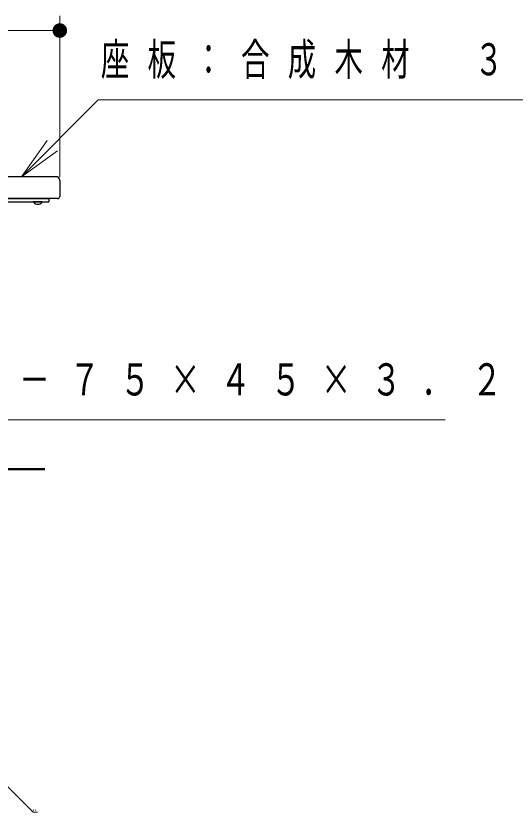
# Model space of a CAD drawing. Units: millimetres on the paper, scale 1:20. Extents: x -385 to 0, y 0 to 267.
# Drawn here: x -102.1 to -67.9, y 85.8 to 140.3 of the extents above; entities that cross this region are included whole.
import ezdxf

# ---------------------------------------------------------------- set-up
doc = ezdxf.new("R2010")
doc.units = ezdxf.units.MM
doc.layers.add('LY_1', color=7, linetype='Continuous', lineweight=25)
doc.styles.add('ＭＳ ゴシック', font='')
doc.styles.get('ＭＳ ゴシック').set_extended_font_data('MS Gothic')

# ---------------------------------------------------------------- blocks, each defined once
blk = doc.blocks.new('filled_dot')
at = {"color": 0, "linetype": 'Continuous', "lineweight": -2, "const_width": 1.25}
blk.add_lwpolyline([(-0.625, 0, 1), (0.625, 0, 1)], format="xyb", close=True, dxfattribs=at)

msp = doc.modelspace()

# ---------------------------------------------------------------- linework, layer by layer
at = {"layer": 'LY_1', "lineweight": 13}
for p, q in [((-99.088, 129.319), (-99.088, 140.319)), ((-144.588, 139.319), (-99.088, 139.319)), ((-101.713, 129.319), (-99.945, 131.794)), ((-101.713, 129.319), (-99.592, 131.441)), ((-99.238, 131.087), (-101.713, 129.319))]:
    msp.add_line(p, q, dxfattribs=at)
at = {"layer": 'LY_1', "color": 3}
for p, q in [((-99.338, 129.319), (-104.088, 129.319)), ((-99.088, 129.069), (-99.088, 127.969)), ((-99.238, 127.819), (-104.188, 127.819))]:
    msp.add_line(p, q, dxfattribs=at)
at = {"layer": 'LY_1'}
for p, q in [((-143.838, 127.819), (-99.838, 127.819)), ((-100.883, 127.594), (-100.883, 127.569)), ((-100.293, 127.594), (-100.883, 127.594)), ((-100.293, 127.569), (-100.883, 127.569)), ((-100.293, 127.594), (-100.293, 127.569))]:
    msp.add_line(p, q, dxfattribs=at)
at = {"layer": 'LY_1', "color": 4}
for p in [(-143.838, 127.594), (-99.838, 127.819)]:
    msp.add_line(p, (-99.838, 127.594), dxfattribs=at)
at = {"layer": 'LY_1', "lineweight": 50}
msp.add_line((-109.338, 109.319), (-100.118, 109.319), dxfattribs=at)
at = {"layer": 'LY_1', "lineweight": 13}
for points in [[(-101.713, 129.319), (-96.461, 134.572), (-62.843, 134.572)], [(-119.963, 120.355), (-112.286, 112.678), (-72.717, 112.678)], [(-106.838, 91.773), (-100.905, 85.846), (-100.605, 85.846)]]:
    msp.add_lwpolyline(points, dxfattribs=at)
at = {"layer": 'LY_1', "color": 3}
for centre, radius, start, end in [((-99.338, 129.069), 0.25, 0, 90), ((-99.238, 127.969), 0.15, 270, 0)]:
    msp.add_arc(centre, radius, start, end, dxfattribs=at)
at = {"layer": 'LY_1'}
msp.add_arc((-100.588, 127.839), 0.4, 222.4359, 317.5641, dxfattribs=at)

# ---------------------------------------------------------------- block references
at = {"layer": 'LY_1', "lineweight": 13, "xscale": 0.4, "yscale": 0.4, "rotation": 180}
msp.add_blockref('filled_dot', (-99.088, 139.319), dxfattribs=at)

# ---------------------------------------------------------------- texts
at = {"layer": 'LY_1', "attachment_point": 4, "style": 'ＭＳ ゴシック'}
for s, insert, char_height in [('\\T1.64;\\W0.65;座板：合成木材\u3000３０ｔ', (-96.278, 137.222), 2.199), ('\\T1.64;\\W0.7;脚：□－７５×４５×３．２', (-112.204, 115.328), 2.199), ('\\T1.64;\\W0.6;砕石', (-100.926, 85.978), 0.11)]:
    msp.add_mtext(s, dxfattribs=dict(at, insert=insert, char_height=char_height))

doc.saveas('drawing.dxf')
